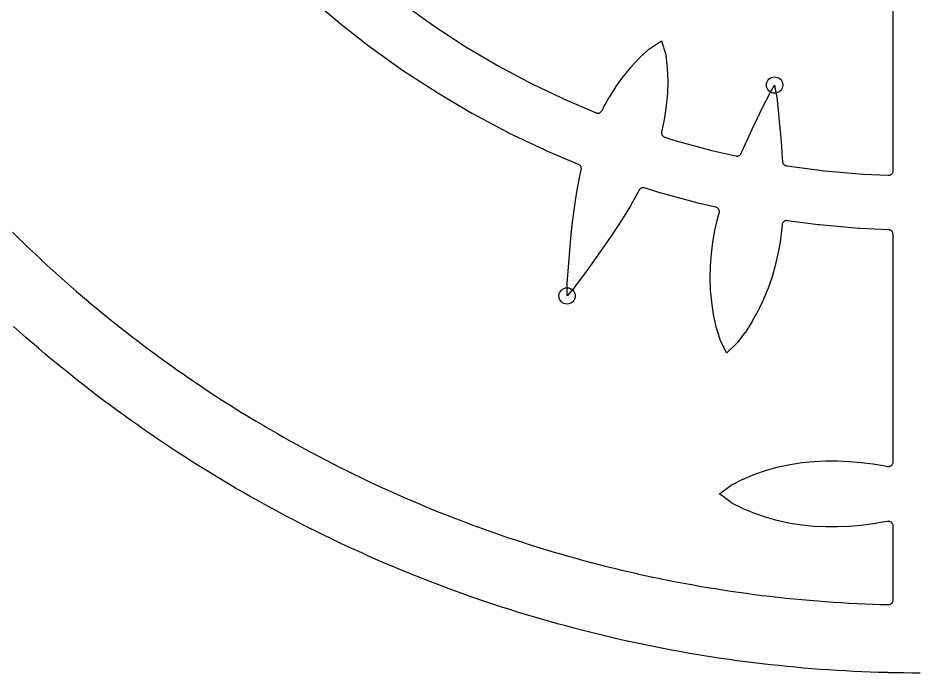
# Model space of a CAD drawing. Header units: millimetres. Extents: x -72 to 72, y -72 to 72.
# Drawn here: x -48.08 to -0.28, y -72.45 to -37.55 of the extents above; entities that cross this region are included whole.
import ezdxf

# ---------------------------------------------------------------- set-up
doc = ezdxf.new("R2010")
doc.units = ezdxf.units.MM
for name, color, linetype in [('CUT_INNER', 6, 'Continuous'), ('CUT_OUTER', 1, 'Continuous'), ('ENGRAVE', 7, 'Continuous')]:
    doc.layers.add(name, color=color, linetype=linetype)

msp = doc.modelspace()

# ---------------------------------------------------------------- linework, layer by layer
at = {"layer": 'CUT_INNER'}
for points in [[(-27.5774, -36.7864), (-25.9276, -37.9672), (-25.9184, -37.9735), (-24.2179, -39.0799), (-24.2085, -39.0858), (-22.4606, -40.1157), (-22.4509, -40.1212), (-20.659, -41.0726), (-20.6491, -41.0775), (-18.8167, -41.9485), (-18.8066, -41.9531), (-17.2761, -42.599), (-17.2524, -42.6076), (-17.228, -42.6138), (-17.203, -42.6175), (-17.1778, -42.6186), (-17.1526, -42.6173), (-17.1277, -42.6133), (-17.1033, -42.6069), (-17.0797, -42.5981), (-17.057, -42.5869), (-17.0357, -42.5735), (-17.0157, -42.558), (-16.9975, -42.5406), (-16.9811, -42.5215), (-16.9667, -42.5007), (-16.9544, -42.4787), (-16.8813, -42.3293), (-16.8781, -42.3233), (-16.5702, -41.7728), (-16.5667, -41.7668), (-16.225, -41.2289), (-16.221, -41.223), (-15.8438, -40.6984), (-15.8393, -40.6925), (-15.4242, -40.1823), (-15.4189, -40.1763), (-14.9615, -39.6827), (-14.9547, -39.6758), (-14.4433, -39.2031), (-14.4393, -39.1997), (-14.435, -39.1967), (-13.7884, -38.7742), (-13.7834, -38.7713), (-13.7815, -38.7768), (-13.5664, -39.5186), (-13.5652, -39.5237), (-13.5644, -39.5289), (-13.4846, -40.2207), (-13.4839, -40.2304), (-13.4588, -40.9029), (-13.4587, -40.9109), (-13.4764, -41.5684), (-13.4769, -41.5758), (-13.5327, -42.2195), (-13.5335, -42.2266), (-13.625, -42.8572), (-13.6262, -42.8641), (-13.7516, -43.4823), (-13.7531, -43.4889), (-13.7826, -43.6024), (-13.7877, -43.6271), (-13.7903, -43.6522), (-13.7904, -43.6774), (-13.7879, -43.7025), (-13.7828, -43.7273), (-13.7754, -43.7513), (-13.7655, -43.7746), (-13.7533, -43.7967), (-13.739, -43.8174), (-13.7227, -43.8367), (-13.7045, -43.8541), (-13.6846, -43.8697), (-13.6632, -43.8831), (-13.6407, -43.8944), (-13.6171, -43.9033), (-13.0826, -44.0749), (-13.072, -44.078), (-11.1147, -44.6118), (-11.1039, -44.6145), (-9.8289, -44.9021), (-9.8046, -44.9063), (-9.78, -44.9082), (-9.7553, -44.9075), (-9.7308, -44.9045), (-9.7067, -44.899), (-9.6833, -44.8912), (-9.6608, -44.8812), (-9.6394, -44.8689), (-9.6192, -44.8547), (-9.6006, -44.8385), (-9.5837, -44.8205), (-9.5686, -44.801), (-9.5556, -44.78), (-9.5446, -44.7579), (-9.4996, -44.6545), (-9.4989, -44.6528), (-9.2314, -44.0623), (-9.2308, -44.061), (-8.9559, -43.472), (-8.6747, -42.8822), (-8.3889, -42.2932), (-8.3883, -42.292), (-8.0973, -41.7085), (-8.0938, -41.7019), (-7.7645, -41.1301), (-7.7617, -41.1258), (-7.7605, -41.1313), (-7.6506, -41.7814), (-7.6496, -41.7888), (-7.5796, -42.4371), (-7.5794, -42.4384), (-7.5163, -43.0883), (-7.4576, -43.7387), (-7.4044, -44.3886), (-7.4043, -44.3901), (-7.3587, -45.0367), (-7.3586, -45.0385), (-7.3506, -45.184), (-7.3481, -45.2078), (-7.3434, -45.2312), (-7.3365, -45.254), (-7.3274, -45.2761), (-7.3163, -45.2973), (-7.3032, -45.3172), (-7.2882, -45.3359), (-7.2716, -45.353), (-7.2533, -45.3684), (-7.2337, -45.3821), (-7.2129, -45.3938), (-7.1911, -45.4034), (-7.1684, -45.411), (-7.1451, -45.4163), (-7.117, -45.4213), (-7.1061, -45.423), (-5.0952, -45.6923), (-5.0842, -45.6935), (-3.0634, -45.8734), (-3.0523, -45.8741), (-1.7101, -45.9337), (-1.6849, -45.9335), (-1.6598, -45.9308), (-1.6351, -45.9256), (-1.6111, -45.918), (-1.5879, -45.9079), (-1.5659, -45.8956), (-1.5453, -45.8811), (-1.5262, -45.8646), (-1.5089, -45.8463), (-1.4935, -45.8263), (-1.4802, -45.8048), (-1.4691, -45.7822), (-1.4604, -45.7585), (-1.4541, -45.7341), (-1.4503, -45.7091), (-1.449, -45.6839), (-1.449, -31.2659)], [(-48.3683, -48.9666), (-48.068, -49.2614), (-48.0669, -49.2625), (-47.7649, -49.5554), (-47.7638, -49.5565), (-47.4599, -49.8476), (-47.4588, -49.8486), (-47.1532, -50.1379), (-47.152, -50.1389), (-46.8446, -50.4262), (-46.8435, -50.4273), (-46.5343, -50.7127), (-46.5332, -50.7138), (-46.2223, -50.9973), (-46.2212, -50.9983), (-45.9085, -51.28), (-45.9074, -51.281), (-45.593, -51.5607), (-45.5918, -51.5617), (-45.2758, -51.8395), (-45.2746, -51.8405), (-44.9568, -52.1163), (-44.9557, -52.1173), (-44.6362, -52.3912), (-44.635, -52.3922), (-44.3139, -52.6641), (-44.3127, -52.665), (-43.9899, -52.935), (-43.9887, -52.9359), (-43.6643, -53.2039), (-43.6631, -53.2049), (-43.337, -53.4708), (-43.3358, -53.4718), (-43.0081, -53.7357), (-43.0069, -53.7367), (-42.6776, -53.9986), (-42.6764, -53.9995), (-42.3455, -54.2594), (-42.3442, -54.2604), (-42.0117, -54.5182), (-42.0105, -54.5192), (-41.6764, -54.775), (-41.6752, -54.7759), (-41.3395, -55.0297), (-41.3383, -55.0306), (-41.0011, -55.2823), (-40.9999, -55.2832), (-40.6611, -55.5328), (-40.6599, -55.5338), (-40.3196, -55.7813), (-40.3184, -55.7822), (-39.9766, -56.0276), (-39.9753, -56.0285), (-39.6321, -56.2719), (-39.6308, -56.2728), (-39.286, -56.514), (-39.2848, -56.5149), (-38.9385, -56.754), (-38.9373, -56.7549), (-38.5896, -56.9918), (-38.5883, -56.9927), (-38.2391, -57.2275), (-38.2379, -57.2284), (-37.8873, -57.4611), (-37.886, -57.4619), (-37.534, -57.6925), (-37.5327, -57.6933), (-37.1793, -57.9217), (-37.178, -57.9225), (-36.8232, -58.1487), (-36.8219, -58.1496), (-36.4657, -58.3736), (-36.4644, -58.3744), (-36.1068, -58.5962), (-36.1055, -58.597), (-35.7466, -58.8167), (-35.7453, -58.8175), (-35.3851, -59.0349), (-35.3837, -59.0357), (-35.0222, -59.2509), (-35.0208, -59.2517), (-34.6579, -59.4647), (-34.6566, -59.4655), (-34.2924, -59.6762), (-34.2911, -59.677), (-33.9256, -59.8855), (-33.9243, -59.8863), (-33.5575, -60.0926), (-33.5562, -60.0933), (-33.1882, -60.2973), (-33.1868, -60.2981), (-32.8176, -60.4998), (-32.8162, -60.5006), (-32.4457, -60.7001), (-32.4444, -60.7008), (-32.0727, -60.898), (-32.0713, -60.8987), (-31.6984, -61.0937), (-31.697, -61.0944), (-31.3229, -61.287), (-31.3216, -61.2877), (-30.9463, -61.478), (-30.9449, -61.4787), (-30.5685, -61.6668), (-30.5671, -61.6675), (-30.1895, -61.8532), (-30.1882, -61.8539), (-29.8095, -62.0373), (-29.8081, -62.0379), (-29.4282, -62.219), (-29.4269, -62.2196), (-29.0459, -62.3984), (-29.0445, -62.399), (-28.6625, -62.5754), (-28.6611, -62.5761), (-28.278, -62.7501), (-28.2766, -62.7508), (-27.8924, -62.9225), (-27.891, -62.9231), (-27.5058, -63.0924), (-27.5044, -63.093), (-27.1182, -63.26), (-27.1168, -63.2606), (-26.7295, -63.4252), (-26.7281, -63.4258), (-26.3399, -63.588), (-26.3384, -63.5886), (-25.9492, -63.7484), (-25.9478, -63.749), (-25.5575, -63.9065), (-25.5561, -63.907), (-25.1649, -64.0621), (-25.1635, -64.0626), (-24.7714, -64.2153), (-24.77, -64.2158), (-24.3769, -64.3661), (-24.3755, -64.3666), (-23.9815, -64.5144), (-23.9801, -64.515), (-23.5852, -64.6604), (-23.5838, -64.6609), (-23.188, -64.8039), (-23.1866, -64.8044), (-22.7899, -64.9449), (-22.7885, -64.9454), (-22.391, -65.0835), (-22.3896, -65.084), (-21.9913, -65.2197), (-21.9898, -65.2202), (-21.5907, -65.3534), (-21.5892, -65.3539), (-21.1893, -65.4847), (-21.1878, -65.4851), (-20.787, -65.6134), (-20.7856, -65.6139), (-20.3841, -65.7397), (-20.3826, -65.7402), (-19.9803, -65.8636), (-19.9788, -65.864), (-19.5758, -65.9849), (-19.5743, -65.9854), (-19.1705, -66.1038), (-19.1691, -66.1042), (-18.7646, -66.2202), (-18.7631, -66.2206), (-18.3579, -66.3341), (-18.3564, -66.3345), (-17.9505, -66.4455), (-17.9491, -66.4459), (-17.5425, -66.5544), (-17.541, -66.5548), (-17.1338, -66.6608), (-17.1323, -66.6611), (-16.7245, -66.7646), (-16.723, -66.765), (-16.3145, -66.866), (-16.313, -66.8664), (-15.9039, -66.9648), (-15.9024, -66.9652), (-15.4927, -67.0612), (-15.4912, -67.0615), (-15.0809, -67.155), (-15.0794, -67.1553), (-14.6686, -67.2462), (-14.6671, -67.2466), (-14.2557, -67.335), (-14.2542, -67.3353), (-13.8423, -67.4212), (-13.8408, -67.4215), (-13.4283, -67.5048), (-13.4268, -67.5051), (-13.0139, -67.586), (-13.0124, -67.5863), (-12.5989, -67.6646), (-12.5974, -67.6648), (-12.1835, -67.7406), (-12.182, -67.7409), (-11.7676, -67.8141), (-11.7661, -67.8143), (-11.3513, -67.885), (-11.3498, -67.8852), (-10.9346, -67.9534), (-10.9331, -67.9536), (-10.5174, -68.0192), (-10.5159, -68.0194), (-10.0999, -68.0824), (-10.0983, -68.0827), (-9.6819, -68.1431), (-9.6804, -68.1433), (-9.2636, -68.2012), (-9.2621, -68.2015), (-8.845, -68.2568), (-8.8434, -68.257), (-8.426, -68.3098), (-8.4245, -68.31), (-8.0067, -68.3602), (-8.0052, -68.3604), (-7.5871, -68.408), (-7.5856, -68.4082), (-7.1672, -68.4533), (-7.1657, -68.4535), (-6.747, -68.496), (-6.7455, -68.4961), (-6.3266, -68.5361), (-6.3251, -68.5362), (-5.906, -68.5736), (-5.9045, -68.5738), (-5.4851, -68.6086), (-5.4836, -68.6087), (-5.064, -68.641), (-5.0625, -68.6411), (-4.6428, -68.6707), (-4.6412, -68.6708), (-4.2213, -68.6979), (-4.2198, -68.698), (-3.7997, -68.7225), (-3.7982, -68.7226), (-3.378, -68.7446), (-3.3764, -68.7446), (-2.9561, -68.764), (-2.9546, -68.7641), (-2.5341, -68.7808), (-2.5326, -68.7809), (-2.112, -68.7951), (-2.1105, -68.7951), (-1.7059, -68.8063), (-1.6809, -68.8057), (-1.6562, -68.8027), (-1.6318, -68.7972), (-1.6081, -68.7893), (-1.5854, -68.7791), (-1.5637, -68.7666), (-1.5434, -68.7521), (-1.5247, -68.7356), (-1.5077, -68.7173), (-1.4926, -68.6974), (-1.4795, -68.6761), (-1.4687, -68.6537), (-1.4601, -68.6302), (-1.454, -68.606), (-1.4502, -68.5813), (-1.449, -68.5564), (-1.449, -64.6168), (-1.4502, -64.5924), (-1.4538, -64.5683), (-1.4597, -64.5445), (-1.4679, -64.5215), (-1.4783, -64.4994), (-1.4908, -64.4784), (-1.5053, -64.4588), (-1.5217, -64.4406), (-1.5397, -64.4242), (-1.5593, -64.4095), (-1.5802, -64.3969), (-1.6022, -64.3863), (-1.6252, -64.378), (-1.6488, -64.3719), (-1.673, -64.3682), (-1.6974, -64.3668), (-1.7218, -64.3679), (-1.746, -64.3713), (-1.8895, -64.3987), (-1.893, -64.3994), (-2.5192, -64.5006), (-2.5233, -64.5012), (-3.1489, -64.581), (-3.1536, -64.5815), (-3.7786, -64.6373), (-3.7839, -64.6377), (-4.4083, -64.6669), (-4.4141, -64.667), (-5.0381, -64.6675), (-5.0443, -64.6674), (-5.668, -64.6371), (-5.6745, -64.6366), (-6.2978, -64.5736), (-6.3046, -64.5727), (-6.9278, -64.4754), (-6.9346, -64.4741), (-7.5577, -64.3407), (-7.5647, -64.339), (-8.1876, -64.1677), (-8.1947, -64.1655), (-8.8174, -63.9536), (-8.8249, -63.9507), (-9.4467, -63.6934), (-9.4555, -63.6894), (-10.0765, -63.3742), (-10.0811, -63.3716), (-10.0854, -63.3687), (-10.7063, -62.9092), (-10.7107, -62.9055), (-10.7063, -62.9019), (-10.0854, -62.4423), (-10.0811, -62.4394), (-10.0765, -62.4368), (-9.4555, -62.1216), (-9.4467, -62.1176), (-8.8249, -61.8603), (-8.8174, -61.8575), (-8.1947, -61.6455), (-8.1876, -61.6433), (-7.5647, -61.472), (-7.5577, -61.4703), (-6.9346, -61.3369), (-6.9278, -61.3356), (-6.3046, -61.2383), (-6.2978, -61.2374), (-5.6745, -61.1745), (-5.668, -61.174), (-5.0443, -61.1437), (-5.0381, -61.1435), (-4.4141, -61.144), (-4.4083, -61.1441), (-3.7839, -61.1734), (-3.7786, -61.1737), (-3.1536, -61.2295), (-3.1489, -61.23), (-2.5233, -61.3098), (-2.5192, -61.3104), (-1.893, -61.4117), (-1.8895, -61.4123), (-1.746, -61.4397), (-1.7218, -61.4432), (-1.6974, -61.4442), (-1.673, -61.4428), (-1.6488, -61.4391), (-1.6252, -61.4331), (-1.6022, -61.4247), (-1.5802, -61.4142), (-1.5593, -61.4015), (-1.5397, -61.3869), (-1.5217, -61.3704), (-1.5053, -61.3523), (-1.4908, -61.3326), (-1.4783, -61.3116), (-1.4679, -61.2895), (-1.4597, -61.2665), (-1.4538, -61.2428), (-1.4502, -61.2186), (-1.449, -61.1942), (-1.449, -49.0853), (-1.4501, -49.0615), (-1.4535, -49.0379), (-1.4592, -49.0147), (-1.467, -48.9922), (-1.4769, -48.9705), (-1.4889, -48.9499), (-1.5027, -48.9305), (-1.5183, -48.9125), (-1.5356, -48.896), (-1.5544, -48.8813), (-1.5745, -48.8685), (-1.5957, -48.8576), (-1.6179, -48.8488), (-1.6407, -48.8422), (-1.6642, -48.8377), (-1.6879, -48.8355), (-3.2171, -48.7676), (-3.2199, -48.7675), (-3.2813, -48.7634), (-3.284, -48.7632), (-5.3772, -48.5769), (-5.38, -48.5766), (-5.4411, -48.5698), (-5.4439, -48.5695), (-7.0831, -48.35), (-7.1082, -48.3479), (-7.1334, -48.3484), (-7.1585, -48.3514), (-7.1831, -48.3569), (-7.207, -48.3648), (-7.23, -48.3752), (-7.2519, -48.3878), (-7.2724, -48.4025), (-7.2913, -48.4193), (-7.3084, -48.4378), (-7.3235, -48.458), (-7.3365, -48.4796), (-7.3473, -48.5024), (-7.3558, -48.5262), (-7.3618, -48.5507), (-7.3653, -48.5757), (-7.3913, -48.8694), (-7.3919, -48.8746), (-7.4734, -49.4945), (-7.4743, -49.5002), (-7.584, -50.1145), (-7.5852, -50.1205), (-7.7252, -50.7291), (-7.7268, -50.7354), (-7.8988, -51.3378), (-7.9009, -51.3443), (-8.1067, -51.9405), (-8.1092, -51.9471), (-8.3505, -52.5368), (-8.3534, -52.5434), (-8.632, -53.1263), (-8.6354, -53.1329), (-8.954, -53.7083), (-8.9581, -53.7152), (-9.3211, -54.2819), (-9.3267, -54.2898), (-9.7466, -54.8454), (-9.7499, -54.8494), (-9.7535, -54.8532), (-10.3155, -55.3831), (-10.3198, -55.3869), (-10.3227, -55.3818), (-10.6654, -54.6896), (-10.6675, -54.6848), (-10.6692, -54.6799), (-10.8698, -54.013), (-10.8722, -54.0036), (-11.0157, -53.3462), (-11.0172, -53.3383), (-11.1158, -52.688), (-11.1167, -52.6806), (-11.1754, -52.0372), (-11.1758, -52.03), (-11.1971, -51.3932), (-11.1971, -51.3862), (-11.1829, -50.7556), (-11.1826, -50.7488), (-11.1345, -50.1241), (-11.1338, -50.1176), (-11.0536, -49.4984), (-11.0526, -49.4923), (-10.942, -48.8781), (-10.9408, -48.8725), (-10.8018, -48.263), (-10.8005, -48.2579), (-10.714, -47.941), (-10.7086, -47.9163), (-10.7057, -47.8913), (-10.7053, -47.866), (-10.7075, -47.8409), (-10.7122, -47.8161), (-10.7194, -47.7919), (-10.729, -47.7686), (-10.7409, -47.7463), (-10.755, -47.7254), (-10.7711, -47.706), (-10.7891, -47.6883), (-10.8087, -47.6725), (-10.8299, -47.6588), (-10.8524, -47.6473), (-10.8758, -47.6381), (-10.9001, -47.6313), (-11.777, -47.4335), (-11.7797, -47.4328), (-11.8394, -47.418), (-11.8421, -47.4173), (-13.8695, -46.8644), (-13.8722, -46.8636), (-13.9311, -46.8461), (-13.9338, -46.8453), (-14.6895, -46.6027), (-14.7137, -46.5963), (-14.7383, -46.5923), (-14.7633, -46.5907), (-14.7882, -46.5917), (-14.813, -46.5952), (-14.8372, -46.6011), (-14.8608, -46.6094), (-14.8834, -46.62), (-14.9048, -46.6329), (-14.9249, -46.6478), (-14.9434, -46.6646), (-14.96, -46.6832), (-14.9748, -46.7033), (-14.9875, -46.7249), (-15.1329, -47.0029), (-15.1349, -47.0066), (-15.4475, -47.5585), (-15.4493, -47.5616), (-15.7796, -48.1076), (-15.7812, -48.1102), (-16.1265, -48.6512), (-16.1279, -48.6533), (-16.4856, -49.1903), (-16.4867, -49.1919), (-16.8542, -49.7258), (-16.855, -49.727), (-17.2296, -50.2582), (-17.6105, -50.7891), (-17.9959, -51.3183), (-17.9966, -51.3194), (-18.3861, -51.8424), (-18.3907, -51.8483), (-18.8157, -52.3529), (-18.8193, -52.3567), (-18.8195, -52.3511), (-18.8129, -51.6918), (-18.8126, -51.6843), (-18.767, -51.0338), (-18.7669, -51.0325), (-18.7144, -50.3817), (-18.6573, -49.7311), (-18.5949, -49.082), (-18.5947, -49.0806), (-18.5254, -48.4361), (-18.5252, -48.4343), (-18.4464, -47.7938), (-18.4461, -47.7914), (-18.3554, -47.156), (-18.3549, -47.153), (-18.2495, -46.5236), (-18.2489, -46.5201), (-18.1262, -45.8978), (-18.1253, -45.8937), (-18.0656, -45.6364), (-18.0612, -45.6118), (-18.0592, -45.5869), (-18.0598, -45.5619), (-18.0628, -45.5372), (-18.0683, -45.5128), (-18.0762, -45.4891), (-18.0864, -45.4663), (-18.0989, -45.4446), (-18.1134, -45.4243), (-18.1299, -45.4056), (-18.1482, -45.3886), (-18.1681, -45.3735), (-18.1894, -45.3604), (-18.2119, -45.3496), (-19.9669, -44.6089), (-19.9694, -44.6078), (-20.0256, -44.5826), (-20.0281, -44.5815), (-21.926, -43.6793), (-21.9285, -43.6781), (-21.9835, -43.6504), (-21.9859, -43.6492), (-23.842, -42.6637), (-23.8444, -42.6624), (-23.8981, -42.6323), (-23.9005, -42.631), (-25.711, -41.5641), (-25.7134, -41.5627), (-25.7657, -41.5303), (-25.768, -41.5288), (-27.5294, -40.3827), (-27.5317, -40.3812), (-27.5825, -40.3465), (-27.5848, -40.3449), (-29.2936, -39.1218), (-29.2958, -39.1202), (-29.345, -39.0833), (-29.3472, -39.0816), (-31.0001, -37.7839), (-31.0023, -37.7822), (-31.0498, -37.7431), (-31.052, -37.7413), (-32.6456, -36.3716)]]:
    msp.add_lwpolyline(points, dxfattribs=at)
at = {"layer": 'CUT_OUTER'}
msp.add_lwpolyline([(0, -72.45), (-0.4445, -72.4486), (-0.8891, -72.4445), (-1.3336, -72.4377), (-1.6763, -72.4304), (-1.7244, -72.4293), (-1.7772, -72.4282), (-2.2216, -72.4159), (-2.6659, -72.4009), (-3.1101, -72.3832), (-3.5542, -72.3628), (-3.9981, -72.3396), (-4.4419, -72.3137), (-4.8855, -72.2851), (-5.329, -72.2537), (-5.7722, -72.2197), (-6.2153, -72.1829), (-6.658, -72.1434), (-7.1006, -72.1012), (-7.5429, -72.0563), (-7.9848, -72.0086), (-8.4265, -71.9583), (-8.8679, -71.9052), (-9.3089, -71.8495), (-9.7496, -71.791), (-10.1899, -71.7298), (-10.6299, -71.6659), (-11.0694, -71.5994), (-11.5085, -71.5301), (-11.9472, -71.4581), (-12.3854, -71.3835), (-12.8232, -71.3062), (-13.2605, -71.2261), (-13.6973, -71.1434), (-14.1335, -71.058), (-14.5693, -70.97), (-15.0045, -70.8792), (-15.4391, -70.7858), (-15.8731, -70.6898), (-16.3066, -70.5911), (-16.7394, -70.4897), (-17.1716, -70.3856), (-17.6032, -70.2789), (-18.0341, -70.1696), (-18.4643, -70.0576), (-18.8938, -69.943), (-19.3226, -69.8258), (-19.7507, -69.7059), (-20.178, -69.5834), (-20.6046, -69.4583), (-21.0304, -69.3305), (-21.4554, -69.2002), (-21.8796, -69.0673), (-22.303, -68.9317), (-22.7255, -68.7936), (-23.1472, -68.6528), (-23.568, -68.5095), (-23.9879, -68.3636), (-24.4069, -68.2151), (-24.8251, -68.0641), (-25.2422, -67.9105), (-25.6584, -67.7543), (-26.0737, -67.5956), (-26.4879, -67.4343), (-26.9012, -67.2705), (-27.3135, -67.1042), (-27.7247, -66.9354), (-28.1349, -66.764), (-28.544, -66.5901), (-28.9521, -66.4137), (-29.359, -66.2348), (-29.7649, -66.0534), (-30.1696, -65.8695), (-30.5732, -65.6832), (-30.9757, -65.4943), (-31.377, -65.3031), (-31.7771, -65.1093), (-32.176, -64.9131), (-32.5737, -64.7144), (-32.9701, -64.5134), (-33.3654, -64.3098), (-33.7593, -64.1039), (-34.152, -63.8956), (-34.5434, -63.6848), (-34.9335, -63.4716), (-35.3223, -63.2561), (-35.7098, -63.0382), (-36.0959, -62.8179), (-36.4807, -62.5952), (-36.8641, -62.3702), (-37.2461, -62.1428), (-37.6267, -61.9131), (-38.0059, -61.6811), (-38.3836, -61.4467), (-38.7599, -61.21), (-39.1348, -60.9711), (-39.5082, -60.7298), (-39.88, -60.4862), (-40.2504, -60.2404), (-40.6193, -59.9923), (-40.9866, -59.7419), (-41.3524, -59.4893), (-41.7167, -59.2345), (-42.0793, -58.9774), (-42.4404, -58.7181), (-42.7999, -58.4566), (-43.1578, -58.1928), (-43.5141, -57.9269), (-43.8687, -57.6588), (-44.2216, -57.3886), (-44.5729, -57.1162), (-44.9225, -56.8416), (-45.2705, -56.5649), (-45.6167, -56.286), (-45.9612, -56.0051), (-46.304, -55.722), (-46.645, -55.4369), (-46.9843, -55.1496), (-47.3218, -54.8603), (-47.6575, -54.5689), (-47.9914, -54.2754), (-48.3236, -53.9799)], dxfattribs=at)
at = {"layer": 'ENGRAVE'}
for centre in [(-7.7616, -41.125), (-18.8196, -52.3575)]:
    msp.add_circle(centre, 0.4347, dxfattribs=at)

doc.saveas('drawing.dxf')
